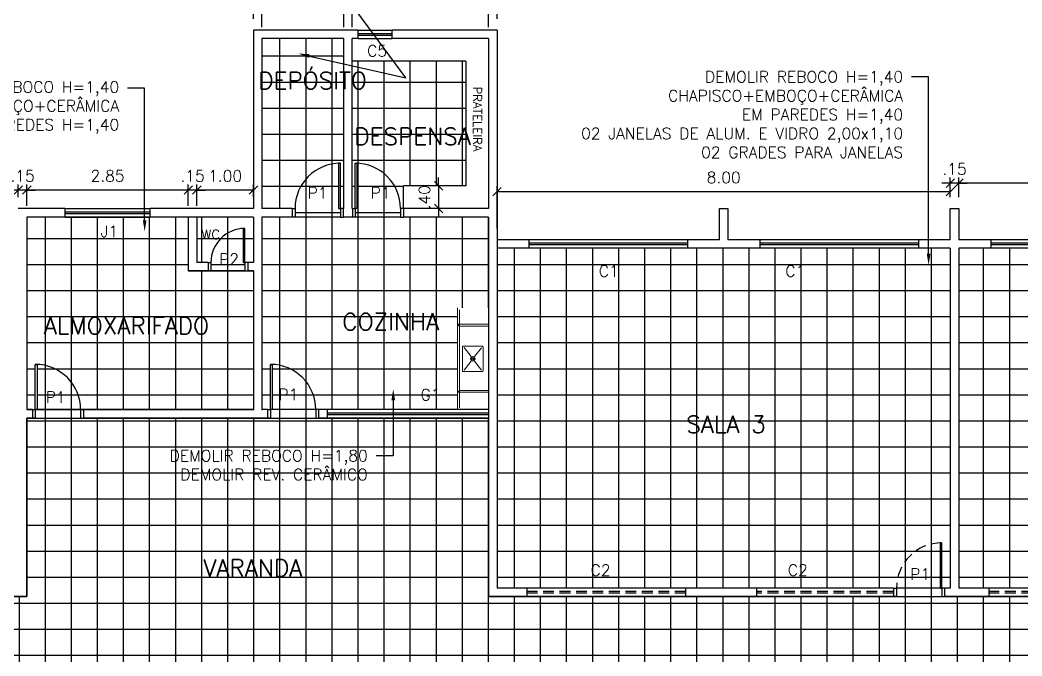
# Model space of a CAD drawing. Header units: millimetres. Extents: x -11 to 499, y 215 to 428.
# Drawn here: x 199.19 to 216.88, y 299.45 to 310.68 of the extents above; entities that cross this region are included whole.
import ezdxf
from ezdxf import colors
from ezdxf.entities.mleader import LeaderData, LeaderLine
from ezdxf.math import Vec2, Vec3

# ---------------------------------------------------------------- set-up
doc = ezdxf.new("R2010")
doc.units = ezdxf.units.MM
doc.linetypes.add('HIDDEN', pattern=[9.525, 6.35, -3.175])
for name, color, linetype in [('ARQ-ALVENARIA', 4, 'Continuous'), ('ARQ-COTAS', 30, 'Continuous'), ('ARQ-ESQ-01', 1, 'Continuous'), ('ARQ-ESQ-02', 2, 'Continuous'), ('ARQ-PISO', 8, 'Continuous'), ('ARQ-PROJ-01', 1, 'HIDDEN'), ('ARQ-TEXTO2', 2, 'Continuous'), ('ARQ-TEXTO3', 3, 'Continuous')]:
    doc.layers.add(name, color=color, linetype=linetype)
doc.layers.add('BANHO_COZINHA', color=7, linetype='Continuous', lineweight=5)
doc.styles.add('PADRAO_TXT', font='romans.shx')
doc.styles.add('ROMANS', font='romans.shx')
doc.styles.add('Romans_Anot', font='romans.shx')
doc.dimstyles.new('Escala 1-100', dxfattribs={"dimtxt": 0.2, "dimasz": 0.15, "dimexe": 0.1, "dimexo": 0.2, "dimgap": 0.15, "dimtad": 1, "dimzin": 4, "dimdsep": 46, "dimtxsty": 'Romans_Anot', "dimblk": 'OBLIQUE', "dimcen": 0.25, "dimclrd": 256, "dimclre": 256, "dimclrt": 2, "dimadec": 0, "dimazin": 0, "dimtfac": 1, "dimtix": 1, "dimtmove": 2, "dimatfit": 3, "dimfxl": 1, "dimlwd": -1, "dimlwe": -1, "dimarcsym": 0})
pattern_1 = [(0, (0, 0), (0, 0.46), []), (90, (0, 0), (-0.46, 3e-17), [])]

# ---------------------------------------------------------------- blocks, each defined once
blk = doc.blocks.new('PIA180')
at = {"layer": 'BANHO_COZINHA'}
for p, q in [((0.9, 0), (-0.9, 0)), ((-0.607, -0.55), (-0.607, 0)), ((-0.572, -0.515), (-0.572, 0)), ((-0.193, -0.126), (-0.036, -0.248)), ((0.202, -0.124), (0.042, -0.248)), ((0.559, -0.515), (0.559, 0)), ((0.594, -0.55), (0.594, 0)), ((-0.036, -0.308), (-0.196, -0.432)), ((0.042, -0.308), (0.202, -0.432)), ((0.865, -0.515), (-0.865, -0.515)), ((-0.572, -0.515), (-0.607, -0.55)), ((0.559, -0.515), (0.594, -0.55)), ((0.9, -0.55), (-0.9, -0.55))]:
    blk.add_line(p, q, dxfattribs=at)
blk.add_lwpolyline([(0.052, -0.097), (0.211, -0.097, -0.414214), (0.229, -0.115), (0.229, -0.441, -0.414214), (0.211, -0.459), (-0.205, -0.459, -0.414214), (-0.223, -0.441), (-0.223, -0.115, -0.414214), (-0.205, -0.097), (0.052, -0.097)], format="xyb", dxfattribs=at)
for radius in [0.0391, 0.024, 0.0147]:
    blk.add_circle((0.003, -0.278), radius, dxfattribs=at)
blk = doc.blocks.new('_Oblique')
at = {"color": 0, "linetype": 'ByBlock', "lineweight": -2}
blk.add_line((-0.5, -0.5), (0.5, 0.5), dxfattribs=at)
blk = doc.blocks.new('*D43')
at = {"layer": 'ARQ-PISO', "transparency": 16777216}
for p, q in [((206.581, 307.747), (206.581, 307.897)), ((206.862, 307.747), (206.481, 307.747)), ((206.581, 307.747), (206.581, 307.347)), ((207.262, 307.347), (206.481, 307.347)), ((206.581, 307.347), (206.581, 307.197))]:
    blk.add_line(p, q, dxfattribs=at)
at = {"layer": 'Defpoints', "color": 0, "transparency": 16777216}
for p in [(207.062, 307.747), (206.581, 307.347), (207.462, 307.347)]:
    blk.add_point(p, dxfattribs=at)
at = {"layer": 'ARQ-PISO', "transparency": 16777216, "xscale": 0.15, "yscale": 0.15, "zscale": 0.15}
for p, rotation in [((206.581, 307.747), 270), ((206.581, 307.347), 90)]:
    blk.add_blockref('_Oblique', p, dxfattribs=dict(at, rotation=rotation))
at = {"layer": 'ARQ-PISO', "color": 2, "transparency": 16777216, "insert": (206.331, 307.547), "char_height": 0.2, "attachment_point": 5, "rotation": 90, "style": 'Romans_Anot'}
blk.add_mtext('.40', dxfattribs=at)
blk = doc.blocks.new('*D146')
at = {"layer": 'ARQ-COTAS', "ltscale": 0.03, "transparency": 16777216}
for p, q in [((215.762, 307.547), (215.762, 307.896)), ((223.762, 306.997), (223.762, 307.896)), ((223.762, 307.796), (215.762, 307.796))]:
    blk.add_line(p, q, dxfattribs=at)
at = {"layer": 'Defpoints', "color": 0, "ltscale": 0.03, "transparency": 16777216}
for p in [(215.762, 307.796), (215.762, 307.347), (223.762, 306.797)]:
    blk.add_point(p, dxfattribs=at)
at = {"layer": 'ARQ-COTAS', "ltscale": 0.03, "transparency": 16777216, "xscale": 0.15, "yscale": 0.15, "zscale": 0.15, "rotation": 180}
blk.add_blockref('_Oblique', (215.762, 307.796), dxfattribs=at)
at = {"layer": 'ARQ-COTAS', "ltscale": 0.03, "transparency": 16777216, "xscale": 0.15, "yscale": 0.15, "zscale": 0.15}
blk.add_blockref('_Oblique', (223.762, 307.796), dxfattribs=at)
at = {"layer": 'ARQ-COTAS', "color": 2, "ltscale": 0.03, "transparency": 16777216, "insert": (219.762, 308.046), "char_height": 0.2, "attachment_point": 5, "style": 'Romans_Anot'}
blk.add_mtext('8.00', dxfattribs=at)
blk = doc.blocks.new('*D147')
at = {"layer": 'ARQ-COTAS', "ltscale": 0.03, "transparency": 16777216}
for p, q in [((215.612, 307.547), (215.612, 307.896)), ((215.762, 307.547), (215.762, 307.896)), ((215.612, 307.796), (215.462, 307.796)), ((215.762, 307.796), (215.612, 307.796)), ((215.762, 307.796), (215.912, 307.796))]:
    blk.add_line(p, q, dxfattribs=at)
at = {"layer": 'Defpoints', "color": 0, "ltscale": 0.03, "transparency": 16777216}
for p in [(215.612, 307.796), (215.612, 307.347), (215.762, 307.347)]:
    blk.add_point(p, dxfattribs=at)
at = {"layer": 'ARQ-COTAS', "ltscale": 0.03, "transparency": 16777216, "xscale": 0.15, "yscale": 0.15, "zscale": 0.15}
blk.add_blockref('_Oblique', (215.612, 307.796), dxfattribs=at)
at = {"layer": 'ARQ-COTAS', "ltscale": 0.03, "transparency": 16777216, "xscale": 0.15, "yscale": 0.15, "zscale": 0.15, "rotation": 180}
blk.add_blockref('_Oblique', (215.762, 307.796), dxfattribs=at)
at = {"layer": 'ARQ-COTAS', "color": 2, "ltscale": 0.03, "transparency": 16777216, "insert": (215.687, 308.046), "char_height": 0.2, "attachment_point": 5, "style": 'Romans_Anot'}
blk.add_mtext('.15', dxfattribs=at)
blk = doc.blocks.new('*D148')
at = {"layer": 'ARQ-COTAS', "ltscale": 0.03, "transparency": 16777216}
for p, q in [((207.612, 306.997), (207.612, 307.745)), ((215.612, 307.547), (215.612, 307.745)), ((215.612, 307.645), (207.612, 307.645))]:
    blk.add_line(p, q, dxfattribs=at)
at = {"layer": 'Defpoints', "color": 0, "ltscale": 0.03, "transparency": 16777216}
for p in [(207.612, 307.645), (215.612, 307.347), (207.612, 306.797)]:
    blk.add_point(p, dxfattribs=at)
at = {"layer": 'ARQ-COTAS', "ltscale": 0.03, "transparency": 16777216, "xscale": 0.15, "yscale": 0.15, "zscale": 0.15, "rotation": 180}
blk.add_blockref('_Oblique', (207.612, 307.645), dxfattribs=at)
at = {"layer": 'ARQ-COTAS', "ltscale": 0.03, "transparency": 16777216, "xscale": 0.15, "yscale": 0.15, "zscale": 0.15}
blk.add_blockref('_Oblique', (215.612, 307.645), dxfattribs=at)
at = {"layer": 'ARQ-COTAS', "color": 2, "ltscale": 0.03, "transparency": 16777216, "insert": (211.612, 307.895), "char_height": 0.2, "attachment_point": 5, "style": 'Romans_Anot'}
blk.add_mtext('8.00', dxfattribs=at)
blk = doc.blocks.new('*D149')
at = {"layer": 'ARQ-COTAS', "ltscale": 0.03, "transparency": 16777216}
for p, q in [((207.462, 310.928), (207.312, 310.928)), ((207.462, 310.547), (207.462, 311.028)), ((207.612, 310.928), (207.462, 310.928)), ((207.612, 310.697), (207.612, 311.028)), ((207.612, 310.928), (207.762, 310.928))]:
    blk.add_line(p, q, dxfattribs=at)
at = {"layer": 'Defpoints', "color": 0, "ltscale": 0.03, "transparency": 16777216}
for p in [(207.462, 310.928), (207.612, 310.497), (207.462, 310.347)]:
    blk.add_point(p, dxfattribs=at)
at = {"layer": 'ARQ-COTAS', "ltscale": 0.03, "transparency": 16777216, "xscale": 0.15, "yscale": 0.15, "zscale": 0.15}
blk.add_blockref('_Oblique', (207.462, 310.928), dxfattribs=at)
at = {"layer": 'ARQ-COTAS', "ltscale": 0.03, "transparency": 16777216, "xscale": 0.15, "yscale": 0.15, "zscale": 0.15, "rotation": 180}
blk.add_blockref('_Oblique', (207.612, 310.928), dxfattribs=at)
at = {"layer": 'ARQ-COTAS', "color": 2, "ltscale": 0.03, "transparency": 16777216, "insert": (207.537, 311.178), "char_height": 0.2, "attachment_point": 5, "style": 'Romans_Anot'}
blk.add_mtext('.15', dxfattribs=at)
blk = doc.blocks.new('*D150')
at = {"layer": 'ARQ-COTAS', "ltscale": 0.03, "transparency": 16777216}
for p, q in [((205.057, 310.547), (205.057, 311.028)), ((207.462, 310.928), (205.057, 310.928)), ((207.462, 310.547), (207.462, 311.028))]:
    blk.add_line(p, q, dxfattribs=at)
at = {"layer": 'Defpoints', "color": 0, "ltscale": 0.03, "transparency": 16777216}
for p in [(205.057, 310.928), (205.057, 310.347), (207.462, 310.347)]:
    blk.add_point(p, dxfattribs=at)
at = {"layer": 'ARQ-COTAS', "ltscale": 0.03, "transparency": 16777216, "xscale": 0.15, "yscale": 0.15, "zscale": 0.15, "rotation": 180}
blk.add_blockref('_Oblique', (205.057, 310.928), dxfattribs=at)
at = {"layer": 'ARQ-COTAS', "ltscale": 0.03, "transparency": 16777216, "xscale": 0.15, "yscale": 0.15, "zscale": 0.15}
blk.add_blockref('_Oblique', (207.462, 310.928), dxfattribs=at)
at = {"layer": 'ARQ-COTAS', "color": 2, "ltscale": 0.03, "transparency": 16777216, "insert": (206.26, 311.178), "char_height": 0.2, "attachment_point": 5, "style": 'Romans_Anot'}
blk.add_mtext('2.41', dxfattribs=at)
blk = doc.blocks.new('*D151')
at = {"layer": 'ARQ-COTAS', "ltscale": 0.03, "transparency": 16777216}
for p, q in [((204.907, 310.928), (204.757, 310.928)), ((204.907, 310.547), (204.907, 311.028)), ((205.057, 310.928), (204.907, 310.928)), ((205.057, 310.547), (205.057, 311.028)), ((205.057, 310.928), (205.207, 310.928))]:
    blk.add_line(p, q, dxfattribs=at)
at = {"layer": 'Defpoints', "color": 0, "ltscale": 0.03, "transparency": 16777216}
for p in [(204.907, 310.928), (204.907, 310.347), (205.057, 310.347)]:
    blk.add_point(p, dxfattribs=at)
at = {"layer": 'ARQ-COTAS', "ltscale": 0.03, "transparency": 16777216, "xscale": 0.15, "yscale": 0.15, "zscale": 0.15}
blk.add_blockref('_Oblique', (204.907, 310.928), dxfattribs=at)
at = {"layer": 'ARQ-COTAS', "ltscale": 0.03, "transparency": 16777216, "xscale": 0.15, "yscale": 0.15, "zscale": 0.15, "rotation": 180}
blk.add_blockref('_Oblique', (205.057, 310.928), dxfattribs=at)
at = {"layer": 'ARQ-COTAS', "color": 2, "ltscale": 0.03, "transparency": 16777216, "insert": (204.982, 311.178), "char_height": 0.2, "attachment_point": 5, "style": 'Romans_Anot'}
blk.add_mtext('.15', dxfattribs=at)
blk = doc.blocks.new('*D152')
at = {"layer": 'ARQ-COTAS', "ltscale": 0.03, "transparency": 16777216}
for p, q in [((203.462, 310.547), (203.462, 311.028)), ((204.907, 310.928), (203.462, 310.928)), ((204.907, 310.547), (204.907, 311.028))]:
    blk.add_line(p, q, dxfattribs=at)
at = {"layer": 'Defpoints', "color": 0, "ltscale": 0.03, "transparency": 16777216}
for p in [(203.462, 310.928), (203.462, 310.347), (204.907, 310.347)]:
    blk.add_point(p, dxfattribs=at)
at = {"layer": 'ARQ-COTAS', "ltscale": 0.03, "transparency": 16777216, "xscale": 0.15, "yscale": 0.15, "zscale": 0.15, "rotation": 180}
blk.add_blockref('_Oblique', (203.462, 310.928), dxfattribs=at)
at = {"layer": 'ARQ-COTAS', "ltscale": 0.03, "transparency": 16777216, "xscale": 0.15, "yscale": 0.15, "zscale": 0.15}
blk.add_blockref('_Oblique', (204.907, 310.928), dxfattribs=at)
at = {"layer": 'ARQ-COTAS', "color": 2, "ltscale": 0.03, "transparency": 16777216, "insert": (204.185, 311.178), "char_height": 0.2, "attachment_point": 5, "style": 'Romans_Anot'}
blk.add_mtext('1.45', dxfattribs=at)
blk = doc.blocks.new('*D153')
at = {"layer": 'ARQ-COTAS', "ltscale": 0.03, "transparency": 16777216}
for p, q in [((203.312, 310.928), (203.162, 310.928)), ((203.312, 310.697), (203.312, 311.028)), ((203.462, 310.928), (203.312, 310.928)), ((203.462, 310.547), (203.462, 311.028)), ((203.462, 310.928), (203.612, 310.928))]:
    blk.add_line(p, q, dxfattribs=at)
at = {"layer": 'Defpoints', "color": 0, "ltscale": 0.03, "transparency": 16777216}
for p in [(203.312, 310.928), (203.312, 310.497), (203.462, 310.347)]:
    blk.add_point(p, dxfattribs=at)
at = {"layer": 'ARQ-COTAS', "ltscale": 0.03, "transparency": 16777216, "xscale": 0.15, "yscale": 0.15, "zscale": 0.15}
blk.add_blockref('_Oblique', (203.312, 310.928), dxfattribs=at)
at = {"layer": 'ARQ-COTAS', "ltscale": 0.03, "transparency": 16777216, "xscale": 0.15, "yscale": 0.15, "zscale": 0.15, "rotation": 180}
blk.add_blockref('_Oblique', (203.462, 310.928), dxfattribs=at)
at = {"layer": 'ARQ-COTAS', "color": 2, "ltscale": 0.03, "transparency": 16777216, "insert": (203.387, 311.178), "char_height": 0.2, "attachment_point": 5, "style": 'Romans_Anot'}
blk.add_mtext('.15', dxfattribs=at)
blk = doc.blocks.new('*D154')
at = {"layer": 'ARQ-COTAS', "ltscale": 0.03, "transparency": 16777216}
for p, q in [((202.312, 307.397), (202.312, 307.774)), ((203.312, 307.547), (203.312, 307.774)), ((203.312, 307.674), (202.312, 307.674))]:
    blk.add_line(p, q, dxfattribs=at)
at = {"layer": 'Defpoints', "color": 0, "ltscale": 0.03, "transparency": 16777216}
for p in [(202.312, 307.674), (202.312, 307.197), (203.312, 307.347)]:
    blk.add_point(p, dxfattribs=at)
at = {"layer": 'ARQ-COTAS', "ltscale": 0.03, "transparency": 16777216, "xscale": 0.15, "yscale": 0.15, "zscale": 0.15, "rotation": 180}
blk.add_blockref('_Oblique', (202.312, 307.674), dxfattribs=at)
at = {"layer": 'ARQ-COTAS', "ltscale": 0.03, "transparency": 16777216, "xscale": 0.15, "yscale": 0.15, "zscale": 0.15}
blk.add_blockref('_Oblique', (203.312, 307.674), dxfattribs=at)
at = {"layer": 'ARQ-COTAS', "color": 2, "ltscale": 0.03, "transparency": 16777216, "insert": (202.812, 307.924), "char_height": 0.2, "attachment_point": 5, "style": 'Romans_Anot'}
blk.add_mtext('1.00', dxfattribs=at)
blk = doc.blocks.new('*D155')
at = {"layer": 'ARQ-COTAS', "ltscale": 0.03, "transparency": 16777216}
for p, q in [((202.162, 307.397), (202.162, 307.774)), ((202.312, 307.397), (202.312, 307.774)), ((202.162, 307.674), (202.012, 307.674)), ((202.312, 307.674), (202.162, 307.674)), ((202.312, 307.674), (202.462, 307.674))]:
    blk.add_line(p, q, dxfattribs=at)
at = {"layer": 'Defpoints', "color": 0, "ltscale": 0.03, "transparency": 16777216}
for p in [(202.162, 307.674), (202.162, 307.197), (202.312, 307.197)]:
    blk.add_point(p, dxfattribs=at)
at = {"layer": 'ARQ-COTAS', "ltscale": 0.03, "transparency": 16777216, "xscale": 0.15, "yscale": 0.15, "zscale": 0.15}
blk.add_blockref('_Oblique', (202.162, 307.674), dxfattribs=at)
at = {"layer": 'ARQ-COTAS', "ltscale": 0.03, "transparency": 16777216, "xscale": 0.15, "yscale": 0.15, "zscale": 0.15, "rotation": 180}
blk.add_blockref('_Oblique', (202.312, 307.674), dxfattribs=at)
at = {"layer": 'ARQ-COTAS', "color": 2, "ltscale": 0.03, "transparency": 16777216, "insert": (202.237, 307.924), "char_height": 0.2, "attachment_point": 5, "style": 'Romans_Anot'}
blk.add_mtext('.15', dxfattribs=at)
blk = doc.blocks.new('*D156')
at = {"layer": 'ARQ-COTAS', "ltscale": 0.03, "transparency": 16777216}
for p, q in [((199.312, 307.397), (199.312, 307.774)), ((202.162, 307.397), (202.162, 307.774)), ((202.162, 307.674), (199.312, 307.674))]:
    blk.add_line(p, q, dxfattribs=at)
at = {"layer": 'Defpoints', "color": 0, "ltscale": 0.03, "transparency": 16777216}
for p in [(199.312, 307.674), (199.312, 307.197), (202.162, 307.197)]:
    blk.add_point(p, dxfattribs=at)
at = {"layer": 'ARQ-COTAS', "ltscale": 0.03, "transparency": 16777216, "xscale": 0.15, "yscale": 0.15, "zscale": 0.15, "rotation": 180}
blk.add_blockref('_Oblique', (199.312, 307.674), dxfattribs=at)
at = {"layer": 'ARQ-COTAS', "ltscale": 0.03, "transparency": 16777216, "xscale": 0.15, "yscale": 0.15, "zscale": 0.15}
blk.add_blockref('_Oblique', (202.162, 307.674), dxfattribs=at)
at = {"layer": 'ARQ-COTAS', "color": 2, "ltscale": 0.03, "transparency": 16777216, "insert": (200.737, 307.924), "char_height": 0.2, "attachment_point": 5, "style": 'Romans_Anot'}
blk.add_mtext('2.85', dxfattribs=at)
blk = doc.blocks.new('*D157')
at = {"layer": 'ARQ-COTAS', "ltscale": 0.03, "transparency": 16777216}
for p, q in [((199.162, 307.547), (199.162, 307.774)), ((199.312, 307.397), (199.312, 307.774)), ((199.162, 307.674), (199.012, 307.674)), ((199.312, 307.674), (199.162, 307.674)), ((199.312, 307.674), (199.462, 307.674))]:
    blk.add_line(p, q, dxfattribs=at)
at = {"layer": 'Defpoints', "color": 0, "ltscale": 0.03, "transparency": 16777216}
for p in [(199.162, 307.674), (199.162, 307.347), (199.312, 307.197)]:
    blk.add_point(p, dxfattribs=at)
at = {"layer": 'ARQ-COTAS', "ltscale": 0.03, "transparency": 16777216, "xscale": 0.15, "yscale": 0.15, "zscale": 0.15}
blk.add_blockref('_Oblique', (199.162, 307.674), dxfattribs=at)
at = {"layer": 'ARQ-COTAS', "ltscale": 0.03, "transparency": 16777216, "xscale": 0.15, "yscale": 0.15, "zscale": 0.15, "rotation": 180}
blk.add_blockref('_Oblique', (199.312, 307.674), dxfattribs=at)
at = {"layer": 'ARQ-COTAS', "color": 2, "ltscale": 0.03, "transparency": 16777216, "insert": (199.237, 307.924), "char_height": 0.2, "attachment_point": 5, "style": 'Romans_Anot'}
blk.add_mtext('.15', dxfattribs=at)
blk = doc.blocks.new('*D158')
at = {"layer": 'ARQ-COTAS', "ltscale": 0.03, "transparency": 16777216}
for p, q in [((191.162, 307.547), (191.162, 307.774)), ((199.162, 307.547), (199.162, 307.774)), ((199.162, 307.674), (191.162, 307.674))]:
    blk.add_line(p, q, dxfattribs=at)
at = {"layer": 'Defpoints', "color": 0, "ltscale": 0.03, "transparency": 16777216}
for p in [(191.162, 307.674), (191.162, 307.347), (199.162, 307.347)]:
    blk.add_point(p, dxfattribs=at)
at = {"layer": 'ARQ-COTAS', "ltscale": 0.03, "transparency": 16777216, "xscale": 0.15, "yscale": 0.15, "zscale": 0.15, "rotation": 180}
blk.add_blockref('_Oblique', (191.162, 307.674), dxfattribs=at)
at = {"layer": 'ARQ-COTAS', "ltscale": 0.03, "transparency": 16777216, "xscale": 0.15, "yscale": 0.15, "zscale": 0.15}
blk.add_blockref('_Oblique', (199.162, 307.674), dxfattribs=at)
at = {"layer": 'ARQ-COTAS', "color": 2, "ltscale": 0.03, "transparency": 16777216, "insert": (195.162, 307.924), "char_height": 0.2, "attachment_point": 5, "style": 'Romans_Anot'}
blk.add_mtext('8.00', dxfattribs=at)

msp = doc.modelspace()

# ---------------------------------------------------------------- hatches: boundary and pattern name
at = {"layer": 'ARQ-PISO', "ltscale": 0.03, "transparency": 33554687}
h = msp.add_hatch(dxfattribs=at)
h.set_pattern_fill('_USER', color=256, scale=0.46, double=1, pattern_type=0)
h.set_pattern_definition(pattern_1)
h.paths.add_polyline_path([(204.907, 310.347), (203.462, 310.347), (203.462, 307.347), (203.996, 307.347), (204.046, 307.347, -0.40327), (204.816, 308.147), (204.816, 308.147), (204.846, 308.147), (204.846, 307.347), (204.896, 307.347), (204.907, 307.347)])
h.paths.add_polyline_path([(204.816, 308.147, 0.40327), (204.046, 307.347), (204.046, 307.197), (204.846, 307.197), (204.846, 307.347), (204.816, 307.347)])
h.paths.add_polyline_path([(203.366, 309.367), (205.559, 309.367), (205.559, 309.903), (203.366, 309.903)], flags=9)
h.paths.add_polyline_path([(204.258, 307.474), (204.625, 307.474), (204.625, 307.774), (204.258, 307.774)], flags=24)
h = msp.add_hatch(dxfattribs=at)
h.set_pattern_fill('_USER', color=256, scale=0.46, double=1, pattern_type=0)
h.set_pattern_definition(pattern_1)
h.paths.add_polyline_path([(207.062, 309.947), (205.057, 309.947), (205.057, 307.347), (205.108, 307.347), (205.108, 308.147), (205.138, 308.147), (205.138, 308.147, -0.40327), (205.908, 307.347), (205.958, 307.347), (205.958, 307.747), (207.062, 307.747)])
h.paths.add_polyline_path([(205.138, 308.147), (205.138, 307.347), (205.108, 307.347), (205.108, 307.197), (205.908, 307.197), (205.908, 307.347, 0.40327)])
h.paths.add_polyline_path([(206.481, 307.293), (206.481, 307.802), (206.181, 307.802), (206.181, 307.293)], flags=9)
h.paths.add_polyline_path([(203.366, 309.367), (205.559, 309.367), (205.559, 309.903), (203.366, 309.903)], flags=9)
h.paths.add_polyline_path([(205.077, 308.396), (207.441, 308.396), (207.441, 308.846), (205.077, 308.846)], flags=9)
h.paths.add_polyline_path([(205.37, 307.474), (205.737, 307.474), (205.737, 307.774), (205.37, 307.774)], flags=24)
h = msp.add_hatch(dxfattribs=at)
h.set_pattern_fill('_USER', color=256, scale=0.46, double=1, pattern_type=0)
h.set_pattern_definition(pattern_1)
h.paths.add_polyline_path([(203.312, 306.247), (203.212, 306.247), (203.162, 306.247), (202.562, 306.247), (202.512, 306.247), (202.162, 306.247), (202.162, 307.197), (201.487, 307.197), (199.987, 307.197), (199.312, 307.197), (199.312, 303.797), (199.412, 303.797), (199.462, 303.797), (199.462, 304.597), (199.492, 304.597), (199.492, 304.597, -0.40327), (200.262, 303.797), (200.312, 303.797), (203.312, 303.797)])
h.paths.add_polyline_path([(199.492, 304.597), (199.492, 303.797), (200.262, 303.797, 0.40327)], flags=17)
h.paths.add_polyline_path([(200.584, 306.794), (200.922, 306.794), (200.922, 307.094), (200.584, 307.094)], flags=24)
h.paths.add_polyline_path([(199.551, 305.053), (202.887, 305.053), (202.887, 305.503), (199.551, 305.503)], flags=24)
h.paths.add_polyline_path([(199.634, 303.869), (200.001, 303.869), (200.001, 304.169), (199.634, 304.169)], flags=24)
h = msp.add_hatch(dxfattribs=at)
h.set_pattern_fill('_USER', color=256, scale=0.46, double=1, pattern_type=0)
h.set_pattern_definition(pattern_1)
h.paths.add_polyline_path([(203.132, 306.997, 0.399638), (202.562, 306.397), (202.562, 306.247), (203.162, 306.247), (203.162, 306.397), (203.132, 306.397)])
h.paths.add_polyline_path([(203.312, 307.197), (202.312, 307.197), (202.312, 306.397), (202.512, 306.397), (202.562, 306.397, -0.399638), (203.132, 306.997), (203.132, 306.997), (203.162, 306.997), (203.162, 306.397), (203.212, 306.397), (203.312, 306.397)])
h.paths.add_polyline_path([(202.694, 306.302), (203.117, 306.302), (203.117, 306.602), (202.694, 306.602)], flags=24)
h.paths.add_polyline_path([(202.369, 306.762), (202.778, 306.762), (202.778, 307.017), (202.369, 307.017)], flags=24)
h = msp.add_hatch(dxfattribs=at)
h.set_pattern_fill('_USER', color=256, scale=0.46, double=1, pattern_type=0)
h.set_pattern_definition(pattern_1)
h.paths.add_polyline_path([(207.462, 307.197), (205.958, 307.197), (205.908, 307.197), (205.108, 307.197), (205.058, 307.197), (204.896, 307.197), (204.846, 307.197), (204.046, 307.197), (203.996, 307.197), (203.462, 307.197), (203.462, 303.797), (203.562, 303.797), (203.612, 303.797), (203.612, 304.597), (203.642, 304.597), (203.642, 304.597, -0.40327), (204.412, 303.797), (204.462, 303.797), (204.613, 303.797), (206.912, 303.797), (206.912, 305.597), (207.462, 305.597)])
h.paths.add_polyline_path([(203.642, 304.597), (203.642, 303.797), (204.412, 303.797, 0.40327)], flags=17)
h.paths.add_polyline_path([(206.241, 303.911), (206.617, 303.911), (206.617, 304.211), (206.241, 304.211)], flags=24)
h.paths.add_polyline_path([(204.848, 305.123), (206.841, 305.123), (206.841, 305.573), (204.848, 305.573)], flags=24)
h.paths.add_polyline_path([(203.742, 303.912), (204.108, 303.912), (204.108, 304.212), (203.742, 304.212)], flags=24)
h = msp.add_hatch(dxfattribs=at)
h.set_pattern_fill('_USER', color=256, scale=0.46, double=1, pattern_type=0)
h.set_pattern_definition(pattern_1)
h.paths.add_polyline_path([(215.612, 306.647), (215.05, 306.647), (212.25, 306.647), (210.975, 306.647), (208.175, 306.647), (207.612, 306.647), (207.612, 300.647), (208.14, 300.647), (210.94, 300.647), (212.19, 300.647), (214.612, 300.647), (214.662, 300.647, -0.40327), (215.432, 301.447), (215.432, 301.447), (215.462, 301.447), (215.462, 300.647), (215.512, 300.647), (215.612, 300.647)])
h.paths.add_polyline_path([(215.432, 301.447, 0.40327), (214.662, 300.647), (215.432, 300.647)], flags=17)
h.paths.add_polyline_path([(212.724, 300.813), (213.157, 300.813), (213.157, 301.113), (212.724, 301.113)], flags=24)
h.paths.add_polyline_path([(209.241, 300.813), (209.675, 300.813), (209.675, 301.113), (209.241, 301.113)], flags=24)
h.paths.add_polyline_path([(212.678, 306.093), (213.054, 306.093), (213.054, 306.393), (212.678, 306.393)], flags=24)
h.paths.add_polyline_path([(209.387, 306.093), (209.763, 306.093), (209.763, 306.393), (209.387, 306.393)], flags=24)
h.paths.add_polyline_path([(210.921, 303.312), (212.614, 303.312), (212.614, 303.762), (210.921, 303.762)], flags=24)
h.paths.add_polyline_path([(214.893, 300.743), (215.259, 300.743), (215.259, 301.043), (214.893, 301.043)], flags=24)
h = msp.add_hatch(dxfattribs=at)
h.set_pattern_fill('_USER', color=256, scale=0.46, double=1, pattern_type=0)
h.set_pattern_definition(pattern_1)
h.paths.add_polyline_path([(223.762, 306.647), (223.2, 306.647), (220.4, 306.647), (219.125, 306.647), (216.325, 306.647), (215.762, 306.647), (215.762, 300.647), (216.29, 300.647), (219.09, 300.647), (220.34, 300.647), (222.762, 300.647), (222.812, 300.647, -0.40327), (223.582, 301.447), (223.582, 301.447), (223.612, 301.447), (223.612, 300.647), (223.662, 300.647), (223.762, 300.647)])
h.paths.add_polyline_path([(223.582, 301.447, 0.40327), (222.812, 300.647), (223.582, 300.647)])
h.paths.add_polyline_path([(220.874, 300.813), (221.307, 300.813), (221.307, 301.113), (220.874, 301.113)], flags=24)
h.paths.add_polyline_path([(217.391, 300.813), (217.825, 300.813), (217.825, 301.113), (217.391, 301.113)], flags=24)
h.paths.add_polyline_path([(221.472, 306.093), (221.848, 306.093), (221.848, 306.393), (221.472, 306.393)], flags=24)
h.paths.add_polyline_path([(218.181, 306.093), (218.557, 306.093), (218.557, 306.393), (218.181, 306.393)], flags=24)
h.paths.add_polyline_path([(219.007, 303.726), (220.714, 303.726), (220.714, 304.176), (219.007, 304.176)], flags=24)
h.paths.add_polyline_path([(222.989, 300.789), (223.356, 300.789), (223.356, 301.089), (222.989, 301.089)], flags=24)
h = msp.add_hatch(dxfattribs=at)
h.set_pattern_fill('_USER', color=256, scale=0.46, double=1, pattern_type=0)
h.set_pattern_definition(pattern_1)
h.paths.add_polyline_path([(219.672, 299.047), (219.822, 299.047), (219.822, 298.597), (219.672, 298.597)], flags=16)
h.paths.add_polyline_path([(219.587, 296.997), (220.037, 296.997), (220.037, 296.847), (219.587, 296.847)], flags=16)
h.paths.add_polyline_path([(201.365, 302.463), (205.38, 302.463), (205.38, 303.134), (201.365, 303.134)], flags=24)
h.paths.add_polyline_path([(217.04, 292.709), (217.474, 292.709), (217.474, 293.009), (217.04, 293.009)], flags=24)
h.paths.add_polyline_path([(217.102, 289.091), (217.535, 289.091), (217.535, 289.391), (217.102, 289.391)], flags=24)
h.paths.add_polyline_path([(216.994, 284.658), (217.427, 284.658), (217.427, 284.958), (216.994, 284.958)], flags=24)
h.paths.add_polyline_path([(217.102, 280.941), (217.535, 280.941), (217.535, 281.241), (217.102, 281.241)], flags=24)
h.paths.add_polyline_path([(202.366, 300.779), (204.431, 300.779), (204.431, 301.229), (202.366, 301.229)], flags=24)
h.paths.add_polyline_path([(214.815, 284.953), (216.879, 284.953), (216.879, 285.403), (214.815, 285.403)], flags=25)
h.paths.add_polyline_path([(215.732, 298.597), (223.762, 298.597), (223.762, 299.047), (223.912, 299.047), (223.912, 300.497), (223.662, 300.497), (223.612, 300.497), (223.612, 300.647), (222.812, 300.647), (222.812, 300.497), (222.762, 300.497), (220.34, 300.497), (219.09, 300.497), (216.29, 300.497), (215.512, 300.497), (215.462, 300.497), (215.462, 300.647), (214.662, 300.647), (214.662, 300.497), (214.612, 300.497), (212.19, 300.497), (210.94, 300.497), (208.14, 300.497), (207.612, 300.497), (207.462, 300.497), (207.462, 303.647), (204.613, 303.647), (204.462, 303.647), (204.412, 303.647), (204.412, 303.797), (203.612, 303.797), (203.612, 303.647), (203.562, 303.647), (200.312, 303.647), (200.262, 303.647), (200.262, 303.797), (199.462, 303.797), (199.462, 303.647), (199.412, 303.647), (199.312, 303.647), (199.312, 300.497), (199.062, 300.497), (199.012, 300.497), (199.012, 300.647), (198.212, 300.647), (198.212, 300.497), (198.162, 300.497), (195.74, 300.497), (194.49, 300.497), (191.69, 300.497), (190.912, 300.497), (190.862, 300.497), (190.862, 300.647), (190.062, 300.647), (190.062, 300.497), (190.012, 300.497), (187.59, 300.497), (186.34, 300.497), (183.54, 300.497), (183.012, 300.497), (183.012, 299.047), (183.012, 298.597), (186.952, 298.597), (186.952, 299.047), (187.102, 299.047), (187.102, 298.597), (191.042, 298.597), (191.042, 299.047), (191.192, 299.047), (191.192, 298.597), (199.222, 298.597), (199.222, 299.047), (199.372, 299.047), (199.372, 298.597), (203.312, 298.597), (203.312, 299.047), (203.462, 299.047), (203.462, 298.597), (207.402, 298.597), (207.402, 299.047), (207.552, 299.047), (207.552, 298.597), (211.492, 298.597), (211.492, 299.047), (211.642, 299.047), (211.642, 298.597), (215.582, 298.597), (215.582, 299.047), (215.732, 299.047)])
h.paths.add_polyline_path([(223.462, 296.997), (215.712, 296.997), (215.712, 295.097), (216.162, 295.097), (216.162, 294.947), (215.712, 294.947), (215.712, 290.929), (216.162, 290.929), (216.162, 290.779), (215.712, 290.779), (215.712, 286.947), (216.162, 286.947), (216.162, 286.797), (215.712, 286.797), (215.712, 283.181), (216.162, 283.181), (216.162, 283.031), (215.712, 283.031), (215.712, 278.797), (216.162, 278.797), (216.162, 278.647), (217.612, 278.647), (217.612, 279.357), (217.612, 282.157), (217.612, 283.437), (217.612, 285.797), (217.612, 285.847), (217.762, 285.847), (217.762, 286.647), (217.612, 286.647), (217.612, 286.697), (217.612, 287.507), (217.612, 290.307), (217.612, 291.587), (217.612, 293.947), (217.612, 293.997), (217.762, 293.997), (217.762, 294.797), (217.612, 294.797), (217.612, 294.847), (217.612, 295.097), (223.912, 295.097), (223.912, 296.847), (223.762, 296.847), (223.462, 296.847)])

# ---------------------------------------------------------------- linework, layer by layer
at = {"layer": 'ARQ-ALVENARIA'}
for p, q in [((203.312, 310.497), (203.312, 307.347)), ((205.162, 310.497), (203.312, 310.497)), ((205.162, 310.347), (205.162, 310.497)), ((207.612, 310.497), (205.762, 310.497)), ((205.762, 310.347), (205.762, 310.497)), ((207.612, 310.497), (207.612, 300.647)), ((203.462, 310.347), (203.462, 307.347)), ((204.907, 310.347), (203.462, 310.347)), ((204.907, 307.347), (204.907, 310.347)), ((205.162, 310.347), (205.057, 310.347)), ((205.057, 307.347), (205.057, 310.347)), ((207.462, 310.347), (205.762, 310.347)), ((207.462, 310.347), (207.462, 307.347)), ((199.987, 307.347), (199.162, 307.347)), ((199.312, 307.197), (199.312, 303.797)), ((199.987, 307.197), (199.312, 307.197)), ((199.987, 307.197), (199.987, 307.347)), ((203.312, 307.347), (201.487, 307.347)), ((201.487, 307.197), (201.487, 307.347)), ((202.162, 307.197), (201.487, 307.197)), ((202.162, 307.197), (202.162, 306.247)), ((203.312, 307.197), (202.312, 307.197)), ((202.312, 307.197), (202.312, 306.397)), ((203.312, 307.197), (203.312, 306.397)), ((203.996, 307.347), (203.462, 307.347)), ((203.462, 307.197), (203.462, 303.786)), ((203.996, 307.197), (203.462, 307.197)), ((203.996, 307.347), (203.996, 307.197)), ((204.896, 307.347), (204.896, 307.197)), ((204.907, 307.347), (204.896, 307.347)), ((205.058, 307.197), (204.896, 307.197)), ((205.058, 307.347), (205.057, 307.347)), ((205.058, 307.347), (205.058, 307.197)), ((207.462, 307.347), (205.958, 307.347)), ((205.958, 307.347), (205.958, 307.197)), ((207.462, 307.197), (205.958, 307.197)), ((207.462, 307.197), (207.462, 303.797)), ((211.537, 306.797), (211.537, 307.347)), ((211.537, 307.347), (211.687, 307.347)), ((211.687, 307.347), (211.687, 306.797)), ((215.612, 306.797), (215.612, 307.347)), ((215.612, 307.347), (215.762, 307.347)), ((215.762, 307.347), (215.762, 306.797)), ((208.175, 306.797), (207.612, 306.797)), ((208.175, 306.797), (208.175, 306.647)), ((210.975, 306.797), (210.975, 306.647)), ((211.537, 306.797), (210.975, 306.797)), ((212.25, 306.797), (211.687, 306.797)), ((212.25, 306.797), (212.25, 306.647)), ((215.05, 306.797), (215.05, 306.647)), ((215.612, 306.797), (215.05, 306.797)), ((216.325, 306.797), (215.762, 306.797)), ((216.325, 306.797), (216.325, 306.647)), ((208.175, 306.647), (207.612, 306.647)), ((212.25, 306.647), (210.975, 306.647)), ((215.612, 306.647), (215.05, 306.647)), ((215.612, 306.647), (215.612, 300.647)), ((215.762, 306.647), (215.762, 300.647)), ((216.325, 306.647), (215.762, 306.647)), ((202.512, 306.397), (202.312, 306.397)), ((202.512, 306.397), (202.512, 306.247)), ((203.312, 306.397), (203.212, 306.397)), ((203.212, 306.397), (203.212, 306.247)), ((202.512, 306.247), (202.162, 306.247)), ((203.312, 306.247), (203.212, 306.247)), ((203.312, 306.247), (203.312, 303.786)), ((199.412, 303.797), (199.312, 303.797)), ((199.312, 303.647), (199.312, 300.497)), ((199.412, 303.647), (199.312, 303.647)), ((199.412, 303.797), (199.412, 303.647)), ((203.312, 303.797), (200.312, 303.797)), ((200.312, 303.797), (200.312, 303.647)), ((203.562, 303.647), (200.312, 303.647)), ((203.562, 303.797), (203.462, 303.797)), ((203.562, 303.797), (203.562, 303.647)), ((204.462, 303.797), (204.462, 303.647)), ((204.613, 303.797), (204.462, 303.797)), ((204.613, 303.647), (204.462, 303.647)), ((204.613, 303.797), (204.613, 303.647)), ((207.462, 303.797), (207.462, 303.797)), ((207.462, 303.797), (207.462, 303.647)), ((207.462, 303.647), (207.462, 303.647)), ((207.462, 303.647), (207.462, 300.497)), ((208.14, 300.647), (207.612, 300.647)), ((210.94, 300.647), (210.94, 300.497)), ((212.19, 300.647), (210.94, 300.647)), ((212.19, 300.647), (212.19, 300.497)), ((214.612, 300.647), (214.612, 300.497)), ((215.612, 300.647), (215.512, 300.647)), ((215.512, 300.647), (215.512, 300.497)), ((216.29, 300.647), (215.762, 300.647)), ((199.312, 300.497), (199.062, 300.497)), ((207.612, 300.497), (207.462, 300.497)), ((209.712, 300.497), (207.612, 300.497)), ((212.19, 300.497), (210.94, 300.497)), ((217.862, 300.497), (215.512, 300.497))]:
    msp.add_line(p, q, dxfattribs=at)
at = {"layer": 'ARQ-ALVENARIA', "ltscale": 0.03}
for p, q in [((208.14, 300.647), (208.14, 300.497)), ((216.29, 300.647), (216.29, 300.497))]:
    msp.add_line(p, q, dxfattribs=at)
at = {"layer": 'ARQ-COTAS', "ltscale": 0.03}
for points in [[(203.312, 307.197), (199.312, 307.197), (199.312, 303.797), (203.312, 303.797)], [(202.162, 307.197), (202.162, 306.247), (203.312, 306.247)], [(174.712, 300.497), (199.312, 300.497), (199.312, 303.647), (207.462, 303.647), (207.462, 300.497), (223.912, 300.497)]]:
    msp.add_lwpolyline(points, dxfattribs=at)
at = {"layer": 'ARQ-ESQ-01'}
for p, q in [((205.162, 310.497), (205.762, 310.497)), ((205.162, 310.347), (205.762, 310.347)), ((199.987, 307.347), (201.487, 307.347)), ((199.987, 307.197), (201.487, 307.197)), ((210.975, 306.797), (208.175, 306.797)), ((215.05, 306.797), (212.25, 306.797)), ((219.125, 306.797), (216.325, 306.797)), ((210.975, 306.647), (208.175, 306.647)), ((215.05, 306.647), (212.25, 306.647)), ((219.125, 306.647), (216.325, 306.647)), ((207.462, 303.797), (204.613, 303.797)), ((207.462, 303.647), (204.613, 303.647)), ((210.94, 300.647), (208.14, 300.647)), ((214.612, 300.647), (212.19, 300.647)), ((219.09, 300.647), (216.29, 300.647)), ((210.94, 300.497), (208.14, 300.497)), ((214.612, 300.497), (212.19, 300.497)), ((219.09, 300.497), (216.29, 300.497))]:
    msp.add_line(p, q, dxfattribs=at)
at = {"layer": 'ARQ-ESQ-02'}
for p, q in [((205.162, 310.437), (205.762, 310.437)), ((205.162, 310.407), (205.762, 310.407)), ((199.987, 307.287), (201.487, 307.287)), ((199.987, 307.257), (201.487, 307.257)), ((210.975, 306.737), (208.175, 306.737)), ((210.975, 306.707), (208.175, 306.707)), ((215.05, 306.737), (212.25, 306.737)), ((215.05, 306.707), (212.25, 306.707)), ((219.125, 306.737), (216.325, 306.737)), ((219.125, 306.707), (216.325, 306.707)), ((207.462, 303.737), (204.613, 303.737)), ((207.462, 303.707), (204.613, 303.707))]:
    msp.add_line(p, q, dxfattribs=at)
for points in [[(204.846, 307.347), (204.846, 308.147), (204.816, 308.147), (204.816, 307.347)], [(205.108, 307.347), (205.108, 308.147), (205.138, 308.147), (205.138, 307.347)], [(203.162, 306.397), (203.162, 306.997), (203.132, 306.997), (203.132, 306.397)], [(199.462, 303.797), (199.462, 304.597), (199.492, 304.597), (199.492, 303.797)], [(203.612, 303.797), (203.612, 304.597), (203.642, 304.597), (203.642, 303.797)], [(215.462, 300.647), (215.462, 301.447), (215.432, 301.447), (215.432, 300.647)]]:
    msp.add_lwpolyline(points, close=True, dxfattribs=at)
for points in [[(203.996, 307.347), (204.046, 307.347), (204.046, 307.197), (203.996, 307.197)], [(204.896, 307.347), (204.846, 307.347), (204.846, 307.197), (204.896, 307.197)], [(205.058, 307.347), (205.108, 307.347), (205.108, 307.197), (205.058, 307.197)], [(205.958, 307.347), (205.908, 307.347), (205.908, 307.197), (205.958, 307.197)], [(202.512, 306.397), (202.562, 306.397), (202.562, 306.247), (202.512, 306.247)], [(203.212, 306.397), (203.162, 306.397), (203.162, 306.247), (203.212, 306.247)], [(199.412, 303.797), (199.462, 303.797), (199.462, 303.647), (199.412, 303.647)], [(200.312, 303.797), (200.262, 303.797), (200.262, 303.647), (200.312, 303.647)], [(203.562, 303.797), (203.612, 303.797), (203.612, 303.647), (203.562, 303.647)], [(204.462, 303.797), (204.412, 303.797), (204.412, 303.647), (204.462, 303.647)], [(214.612, 300.647), (214.662, 300.647), (214.662, 300.497), (214.612, 300.497)], [(215.512, 300.647), (215.462, 300.647), (215.462, 300.497), (215.512, 300.497)]]:
    msp.add_lwpolyline(points, dxfattribs=at)
at = {"layer": 'ARQ-PISO'}
for p, q in [((207.062, 309.947), (205.057, 309.947)), ((207.062, 309.947), (207.062, 307.747)), ((207.062, 307.747), (205.958, 307.747)), ((205.958, 307.347), (205.958, 307.747))]:
    msp.add_line(p, q, dxfattribs=at)
at = {"layer": 'ARQ-PISO', "ltscale": 0.03}
for p, q in [((204.846, 307.197), (204.046, 307.197)), ((205.908, 307.197), (205.108, 307.197)), ((203.162, 306.247), (202.562, 306.247)), ((200.262, 303.797), (199.492, 303.797)), ((204.412, 303.797), (203.642, 303.797)), ((215.432, 300.647), (214.662, 300.647))]:
    msp.add_line(p, q, dxfattribs=at)
at = {"layer": 'ARQ-PROJ-01', "ltscale": 0.03}
for p, q in [((210.94, 300.587), (208.14, 300.587)), ((210.94, 300.557), (208.14, 300.557)), ((214.612, 300.587), (212.19, 300.587)), ((214.612, 300.557), (212.19, 300.557)), ((219.09, 300.587), (216.29, 300.587)), ((219.09, 300.557), (216.29, 300.557))]:
    msp.add_line(p, q, dxfattribs=at)
at = {"layer": 'ARQ-PROJ-01'}
for centre, radius, start, end in [((204.846, 307.347), 0.8, 90, 180), ((205.108, 307.347), 0.8, 360, 90), ((203.162, 306.397), 0.6, 90, 180), ((199.462, 303.797), 0.8, 0, 90), ((203.612, 303.797), 0.8, 0, 90)]:
    msp.add_arc(centre, radius, start, end, dxfattribs=at)
at = {"layer": 'ARQ-PROJ-01', "ltscale": 0.03}
msp.add_arc((215.462, 300.647), 0.8, 90, 180, dxfattribs=at)

# ---------------------------------------------------------------- block references
at = {"layer": 'ARQ-ALVENARIA', "rotation": 270}
msp.add_blockref('PIA180', (207.462, 304.697), dxfattribs=at)

# ---------------------------------------------------------------- texts
at = {"layer": 'ARQ-TEXTO2', "style": 'ROMANS'}
for s, p in [('C5', (205.318, 310.031)), ('P1', (204.27, 307.524)), ('P1', (205.382, 307.524)), ('J1', (200.615, 306.844)), ('P2', (202.706, 306.352)), ('C1', (209.409, 306.143)), ('C1', (212.7, 306.143)), ('P1', (199.646, 303.919)), ('P1', (203.754, 303.962)), ('G1', (206.262, 303.961)), ('C2', (209.263, 300.863)), ('C2', (212.745, 300.863)), ('P1', (214.905, 300.793))]:
    msp.add_text(s, height=0.2, dxfattribs=at).set_placement(p)
at = {"layer": 'ARQ-TEXTO2', "style": 'PADRAO_TXT'}
msp.add_text('PRATELEIRA', height=0.15, rotation=270, dxfattribs=at).set_placement((207.191, 309.501))
at = {"layer": 'ARQ-TEXTO3'}
for s, height, style, p in [('DEPÓSITO', 0.3, 'ROMANS', (203.398, 309.457)), ('DESPENSA', 0.3, 'ROMANS', (205.094, 308.471)), ('WC', 0.17, 'PADRAO_TXT', (202.395, 306.804)), ('ALMOXARIFADO', 0.3, 'ROMANS', (199.612, 305.128)), ('COZINHA', 0.3, 'ROMANS', (204.88, 305.198)), ('SALA 3', 0.3, 'ROMANS', (210.953, 303.387)), ('VARANDA', 0.3, 'ROMANS', (202.427, 300.854))]:
    msp.add_text(s, height=height, dxfattribs=dict(at, style=style)).set_placement(p)

# ---------------------------------------------------------------- dimensions: what is measured, and where the dimension line sits
at = {"layer": 'ARQ-COTAS', "ltscale": 0.03}
for base, p1, p2, picture, middle in [((203.312, 310.928), (203.462, 310.347), (203.312, 310.497), '*D153', (203.387, 311.178)), ((203.462320371, 310.928475676), (204.907320371, 310.347478811), (203.462320371, 310.347478811), '*D152', (204.184820371, 311.178475676)), ((204.907, 310.928), (205.057, 310.347), (204.907, 310.347), '*D151', (204.982, 311.178)), ((205.057320371, 310.928475676), (207.462320371, 310.347478811), (205.057320371, 310.347478811), '*D150', (206.259820371, 311.178475676)), ((207.462, 310.928), (207.612, 310.497), (207.462, 310.347), '*D149', (207.537, 311.178)), ((215.612, 307.796), (215.762, 307.347), (215.612, 307.347), '*D147', (215.687, 308.046)), ((215.762, 307.796), (223.762, 306.797), (215.762, 307.347), '*D146', (219.762, 308.046)), ((191.162, 307.674), (199.162, 307.347), (191.162, 307.347), '*D158', (195.162, 307.924)), ((199.162, 307.674), (199.312, 307.197), (199.162, 307.347), '*D157', (199.237, 307.924)), ((199.312, 307.674), (202.162, 307.197), (199.312, 307.197), '*D156', (200.737, 307.924)), ((202.162, 307.674), (202.312, 307.197), (202.162, 307.197), '*D155', (202.237, 307.924)), ((202.312, 307.674), (203.312, 307.347), (202.312, 307.197), '*D154', (202.812, 307.924)), ((207.612, 307.645), (215.612, 307.347), (207.612, 306.797), '*D148', (211.612, 307.895))]:
    dim = msp.add_linear_dim(base=base, p1=p1, p2=p2, dimstyle='Escala 1-100', dxfattribs=at)
    dim.commit()
    dim.dimension.update_dxf_attribs({"geometry": picture, "text_midpoint": middle})
at = {"layer": 'ARQ-PISO'}
dim = msp.add_linear_dim(base=(206.581, 307.347), p1=(207.062, 307.747), p2=(207.462, 307.347), angle=90, dimstyle='Escala 1-100', dxfattribs=at)
dim.commit()
dim.dimension.update_dxf_attribs({"geometry": '*D43', "text_midpoint": (206.331, 307.547)})

# ---------------------------------------------------------------- leaders
at = {"layer": 'ARQ-TEXTO2', "ltscale": 0.03}
ml = msp.add_multileader_mtext('Standard', dxfattribs=at)
ml.set_content('DEMOLIR REBOCO H=1,40\\PCHAPISCO+EMBOÇO+CERÂMICA\\P EM PAREDES H=1,40M', color=2, style='Romans_Anot')
ml.set_leader_properties(color=256, linetype='ByLayer', lineweight=-1)
ml.build(insert=Vec2(0, 0))
ml.multileader.update_dxf_attribs({"text_top_attachment_type": 10, "text_bottom_attachment_type": 10, "dogleg_length": 0.3, "arrow_head_size": 0.2})
ctx = ml.context
ctx.base_point, ctx.char_height, ctx.arrow_head_size, ctx.landing_gap_size, ctx.plane_origin = Vec3(198.933, 312.23), 0.2, 0.2, 0.15, Vec3(204.105, 310.084)
ctx.text_align_type = 2
notes = []
notes.append((ctx, [(0, (1, 1, 0), (204.105, 312.23), (-1, 0), 0.3, [(1, [(204.105, 310.084), (205.999, 309.652)], 0, [])])]))
ctx.mtext.insert, ctx.mtext.alignment, ctx.mtext.flow_direction = Vec3(203.655, 312.349), 3, 5
ml = msp.add_multileader_mtext('Standard', dxfattribs=at)
ml.set_content('DEMOLIR REBOCO H=1,40\\PCHAPISCO+EMBOÇO+CERÂMICA \\PEM PAREDES H=1,40\\P02 JANELAS DE ALUM. E VIDRO 2,00x1,10\\P02 GRADES PARA JANELAS', color=2, style='Romans_Anot')
ml.set_leader_properties(color=256, linetype='ByLayer', lineweight=-1)
ml.build(insert=Vec2(0, 0))
ml.multileader.update_dxf_attribs({"text_top_attachment_type": 10, "text_bottom_attachment_type": 10, "dogleg_length": 0.3, "arrow_head_size": 0.2})
ctx = ml.context
ctx.base_point, ctx.char_height, ctx.arrow_head_size, ctx.landing_gap_size, ctx.plane_origin = Vec3(208.086, 309.673), 0.2, 0.2, 0.15, Vec3(215.229, 306.352)
ctx.text_align_type = 2
notes.append((ctx, [(0, (1, 1, 0), (215.229, 309.673), (-1, 0), 0.3, [(0, [(215.229, 306.352)], 0, [])])]))
ctx.mtext.insert, ctx.mtext.alignment, ctx.mtext.flow_direction = Vec3(214.779, 309.773), 3, 5
ml = msp.add_multileader_mtext('Standard', dxfattribs=at)
ml.set_content('DEMOLIR REBOCO H=1,40\\PCHAPISCO+EMBOÇO+CERÂMICA\\P EM PAREDES H=1,40', color=2, style='Romans_Anot')
ml.set_leader_properties(color=256, linetype='ByLayer', lineweight=-1)
ml.build(insert=Vec2(0, 0))
ml.multileader.update_dxf_attribs({"text_top_attachment_type": 10, "text_bottom_attachment_type": 10, "dogleg_length": 0.3, "arrow_head_size": 0.2})
ctx = ml.context
ctx.base_point, ctx.char_height, ctx.arrow_head_size, ctx.landing_gap_size, ctx.plane_origin = Vec3(196.221, 309.474), 0.2, 0.2, 0.15, Vec3(201.392, 306.942)
ctx.text_align_type = 2
notes.append((ctx, [(0, (1, 1, 0), (201.392, 309.474), (-1, 0), 0.3, [(0, [(201.392, 306.942)], 0, [])])]))
ctx.mtext.insert, ctx.mtext.alignment, ctx.mtext.flow_direction = Vec3(200.942, 309.593), 3, 5
ml = msp.add_multileader_mtext('Standard', dxfattribs=at)
ml.set_content('DEMOLIR REBOCO H=1,80\\PDEMOLIR REV. CERÂMICO', color=2, style='Romans_Anot')
ml.set_leader_properties(color=256, linetype='ByLayer', lineweight=-1)
ml.build(insert=Vec2(0, 0))
ml.multileader.update_dxf_attribs({"text_top_attachment_type": 10, "text_bottom_attachment_type": 10, "dogleg_length": 0.3, "arrow_head_size": 0.2})
ctx = ml.context
ctx.base_point, ctx.char_height, ctx.arrow_head_size, ctx.landing_gap_size, ctx.plane_origin = Vec3(201.265, 302.984), 0.2, 0.2, 0.15, Vec3(205.78, 304.16)
ctx.text_align_type = 2
notes.append((ctx, [(0, (1, 1, 0), (205.78, 302.984), (-1, 0), 0.3, [(0, [(205.78, 304.16)], 0, [])])]))
ctx.mtext.insert, ctx.mtext.alignment, ctx.mtext.flow_direction = Vec3(205.33, 303.084), 3, 5
for ctx, leaders in notes:
    for number, flags, end, landing, length, lines in leaders:
        leader = LeaderData()
        leader.index, (leader.has_last_leader_line, leader.has_dogleg_vector, leader.attachment_direction) = number, flags
        leader.last_leader_point, leader.dogleg_vector, leader.dogleg_length = Vec3(end), Vec3(landing), length
        for number, points, colour, breaks in lines:
            line = LeaderLine()
            line.index, line.vertices, line.color, line.breaks = number, Vec3.list(points), colors.encode_raw_color(colour), breaks
            leader.lines.append(line)
        ctx.leaders.append(leader)

doc.saveas('drawing.dxf')
